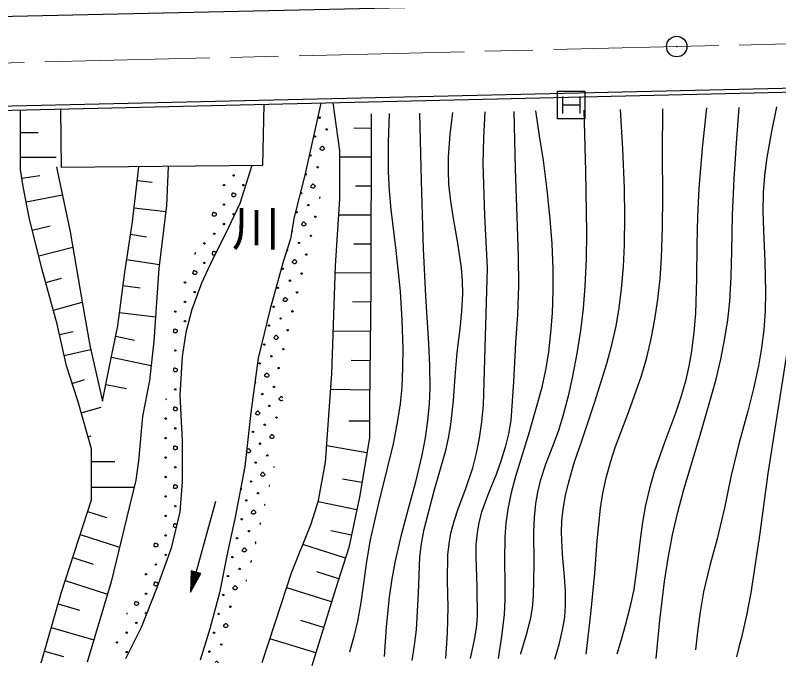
# Model space of a CAD drawing. Units: millimetres, scale not verified. Extents: x 40000 to 680000, y 20000 to 380000.
# Drawn here: x 223417 to 278919, y 253894 to 301164 of the extents above; entities that cross this region are included whole.
import ezdxf
from ezdxf.enums import TextEntityAlignment as Align

# ---------------------------------------------------------------- set-up
doc = ezdxf.new("R2010")
doc.units = ezdxf.units.MM
doc.header["$LTSCALE"] = 1000
doc.linetypes.add('CHAIN', pattern=[18.5, 12, -1.5, 3.5, -1.5])
for name, color, linetype, lineweight in [('M-BGD', 7, 'Continuous', 25), ('M-BMK', 2, 'CHAIN', 13), ('M-STR-STR1', 1, 'Continuous', 25)]:
    doc.layers.add(name, color=color, linetype=linetype, lineweight=lineweight)
doc.styles.add('ＭＳ ゴシック', font='')
doc.styles.get('ＭＳ ゴシック').set_extended_font_data('MS Gothic')

# ---------------------------------------------------------------- blocks, each defined once
blk = doc.blocks.new('BUHIN1')
at = {"color": 7, "linetype": 'Continuous', "lineweight": 25}
for radius in [746, 22.5]:
    blk.add_circle((0, 0), radius, dxfattribs=at)
blk = doc.blocks.new('BUHIN172')
at = {"color": 7, "linetype": 'Continuous', "lineweight": 25}
for p, q in [((-263, 844), (-844, -263)), ((-553, 290), (553, -290)), ((844, 263), (263, -844))]:
    blk.add_line(p, q, dxfattribs=at)
blk.add_lwpolyline([(-1350, -421), (-421, 1350), (1350, 421), (421, -1350)], close=True, dxfattribs=at)

msp = doc.modelspace()

# ---------------------------------------------------------------- linework, layer by layer
at = {"layer": 'M-BGD'}
for p, q in [((245624, 294773), (244479, 289549)), ((247021, 291301), (246539, 294794)), ((223801, 289954), (223797, 294265)), ((226777, 290100), (226728, 294333)), ((241484, 294677), (241390, 290258)), ((249286, 293999), (249258, 281382)), ((223798, 292651), (225080, 292652)), ((249284, 292947), (248039, 292950)), ((223800, 290853), (226394, 290855)), ((247021, 287832), (247021, 291301)), ((249279, 290845), (247021, 290850)), ((223987, 288713), (223801, 289954)), ((226407, 290140), (226593, 289333)), ((241390, 290258), (226777, 290100)), ((231930, 286164), (232396, 290160)), ((234535, 290184), (234412, 287343)), ((240624, 290249), (239752, 287478)), ((223894, 289333), (225198, 289529)), ((226593, 289333), (227400, 285424)), ((244479, 289549), (243691, 286485)), ((224421, 286479), (223987, 288713)), ((232280, 289161), (233380, 289033)), ((249274, 288742), (248148, 288744)), ((224204, 287596), (226846, 288109)), ((246702, 282948), (247021, 287832)), ((232047, 287163), (234358, 286894)), ((234412, 287343), (233854, 282751)), ((239752, 287478), (238701, 285290)), ((225352, 282755), (224421, 286479)), ((243691, 286485), (243429, 284909)), ((249270, 286639), (246944, 286644)), ((224654, 285548), (225948, 285871)), ((231372, 282503), (231930, 286164)), ((227400, 285424), (228269, 280335)), ((238701, 285290), (237738, 283364)), ((231791, 285249), (232953, 285071)), ((243429, 284909), (242904, 283245)), ((225119, 283686), (227591, 284304)), ((249265, 284536), (248036, 284539)), ((231511, 283418), (233891, 283055)), ((237738, 283364), (236950, 281700)), ((242904, 283245), (241941, 279831)), ((226469, 278722), (225352, 282755)), ((233854, 282751), (233482, 277476)), ((246428, 275118), (246702, 282948)), ((225631, 281747), (226776, 282064)), ((230875, 278593), (231372, 282503)), ((249260, 282434), (246684, 282439)), ((231248, 281525), (232496, 281367)), ((236950, 281700), (236250, 279774)), ((249258, 281382), (249167, 272865)), ((226190, 279730), (228274, 280307)), ((228269, 280335), (228827, 277170)), ((249247, 280318), (247929, 280332)), ((236250, 279774), (235812, 278111)), ((241941, 279831), (241065, 276242)), ((230999, 279570), (233606, 279239)), ((227152, 275681), (226469, 278722)), ((226640, 277962), (227625, 278183)), ((230255, 275552), (230875, 278593)), ((235812, 278111), (235550, 276360)), ((249224, 278188), (246536, 278217)), ((230720, 277833), (232090, 277553)), ((228827, 277170), (229758, 273132)), ((233482, 277476), (233171, 274621)), ((226981, 276441), (228896, 276871)), ((230410, 276313), (233291, 275724)), ((235550, 276360), (235375, 273558)), ((241065, 276242), (240540, 272302)), ((249201, 276059), (247831, 276074)), ((227959, 273137), (227152, 275681)), ((229758, 273132), (230255, 275552)), ((245972, 268683), (246428, 275118)), ((227555, 274409), (228445, 274691)), ((230006, 274342), (231504, 274035)), ((233171, 274621), (232675, 272015)), ((249178, 273930), (246346, 273960)), ((228951, 269657), (227959, 273137)), ((235375, 273558), (235550, 270232)), ((228207, 272267), (229653, 272679)), ((249167, 272865), (249167, 270446)), ((232675, 272015), (232365, 268788)), ((240540, 272302), (240102, 268362)), ((249167, 271655), (247675, 271655)), ((228703, 270527), (228944, 270596)), ((249167, 270446), (248436, 266135)), ((235550, 270232), (235550, 267255)), ((248984, 269368), (246055, 269864)), ((228951, 265938), (228951, 269657)), ((228951, 268727), (230654, 268727)), ((232365, 268788), (232178, 267376)), ((245470, 265898), (245972, 268683)), ((240102, 268362), (239402, 264685)), ((232178, 267376), (231496, 264584)), ((235550, 267255), (235375, 265066)), ((248619, 267213), (247206, 267452)), ((228951, 266868), (232054, 266868)), ((226779, 259247), (228951, 265938)), ((244922, 264210), (245470, 265898)), ((248436, 266135), (247660, 262475)), ((237962, 265840), (236163, 259240)), ((248242, 265220), (245442, 265814)), ((228680, 265102), (230043, 264659)), ((235375, 265066), (234762, 262440)), ((231496, 264584), (230379, 259992)), ((239402, 264685), (238876, 262234)), ((243507, 260650), (244922, 264210)), ((247854, 263390), (246352, 263709)), ((228137, 263429), (230990, 262503)), ((247421, 261722), (244325, 262707)), ((234762, 262440), (233711, 259551)), ((238876, 262234), (238264, 259201)), ((247660, 262475), (246702, 259463)), ((227594, 261756), (229083, 261273)), ((242777, 258413), (243507, 260650)), ((246942, 260216), (245341, 260725)), ((227051, 260083), (230110, 259090)), ((230379, 259992), (228641, 254158)), ((225290, 254096), (226779, 259247)), ((233711, 259551), (232573, 256662)), ((238264, 259201), (237563, 256574)), ((246413, 258535), (243148, 259552)), ((246702, 259463), (244968, 253894)), ((226531, 258388), (228083, 257940)), ((241362, 254123), (242777, 258413)), ((245835, 256679), (244189, 257191)), ((226035, 256672), (229124, 255778)), ((232573, 256662), (231435, 254386)), ((237563, 256574), (236863, 254298)), ((245257, 254822), (241934, 255857)), ((225538, 254955), (226926, 254553))]:
    msp.add_line(p, q, dxfattribs=at)
for points in [[(259652, 294181), (259752, 290005), (259911, 285818), (259985, 283659), (259999, 281503), (259919, 279430), (259778, 277349), (259637, 274533), (259436, 271725), (259262, 270743), (259029, 269770), (258727, 268772), (258366, 267789), (257809, 266426), (257311, 265047), (257120, 264310), (256988, 263561), (256910, 262691), (256891, 261800), (256973, 259621), (256994, 257464), (256916, 256625), (256777, 255781), (256633, 255096), (256477, 254413)], [(258546, 254413), (258790, 256008), (258974, 257606), (259035, 258732), (259035, 259870), (258997, 261560), (259020, 263247), (259108, 264260), (259257, 265267), (259504, 266474), (259810, 267671), (260797, 270898), (261725, 274133), (261990, 275395), (262197, 276679), (262362, 278092), (262467, 279523), (262521, 281128), (262515, 282742), (262445, 284553), (262314, 286359), (262093, 288488), (261810, 290619), (261538, 292415), (261249, 294209)], [(264750, 294271), (264872, 289836), (264935, 285387), (264909, 283428), (264824, 281472), (264693, 279858), (264503, 278249), (264243, 276588), (263923, 274928), (263609, 273480), (263234, 272038), (262883, 270920), (262474, 269818), (261997, 268580), (261577, 267322), (261375, 266504), (261232, 265672), (261132, 264658), (261092, 263634), (261111, 261281), (261071, 258949), (260985, 258099), (260839, 257248), (260538, 256048), (260174, 254847), (260156, 254789), (260138, 254732)], [(262639, 254369), (262972, 255541), (263244, 256719), (263358, 257474), (263412, 258246), (263407, 259311), (263341, 260383), (263208, 261980), (263136, 263571), (263163, 264426), (263251, 265275), (263422, 266265), (263653, 267249), (264081, 268709), (264569, 270158), (265531, 273008), (266432, 275868), (266790, 277206), (267091, 278567), (267322, 279913), (267495, 281282), (267630, 282880), (267705, 284484), (267731, 286541), (267698, 288593), (267580, 291458), (267420, 294318)], [(264913, 254732), (265261, 257663), (265549, 260611), (265725, 262977), (265961, 265341), (266132, 266443), (266364, 267541), (266681, 268680), (267059, 269815), (268028, 272374), (268941, 274958), (269323, 276298), (269646, 277653), (269920, 279069), (270138, 280505), (270303, 282017), (270408, 283533), (270478, 285740), (270488, 287960), (270480, 291167), (270484, 294372)], [(273663, 294427), (273361, 291502), (273118, 288565), (273018, 286533), (272977, 284498), (272948, 282001), (272858, 279499), (272752, 278127), (272585, 276763), (272394, 275659), (272145, 274569), (271806, 273401), (271405, 272240), (270606, 270123), (269864, 267985), (269519, 266784), (269230, 265560), (269007, 264323), (268841, 263065), (268638, 261246), (268374, 259440), (268096, 258133), (267757, 256827), (267455, 255778), (267141, 254731)], [(270006, 254413), (270280, 257210), (270614, 260003), (270874, 261710), (271194, 263404), (271578, 265064), (272022, 266711), (273212, 270659), (274347, 274633), (274709, 276164), (275011, 277704), (275212, 279026), (275354, 280354), (275464, 282177), (275515, 284017), (275562, 286650), (275668, 289278), (275842, 291871), (276050, 294470)], [(278760, 294517), (278366, 292597), (278033, 290672), (277884, 289485), (277796, 288295), (277774, 286921), (277813, 285534), (277920, 283292), (277968, 281037), (277928, 279676), (277827, 278310), (277667, 276993), (277447, 275687), (277087, 274040), (276665, 272394), (276021, 270016), (275436, 267626), (274970, 265364), (274444, 263106), (273920, 261185), (273456, 259253), (273206, 257809), (273016, 256353), (272943, 255707), (272871, 255050)], [(280838, 294554), (280764, 290800), (280629, 287041), (280490, 284727), (280291, 282419), (280015, 280069), (279678, 277724), (278891, 272798), (278138, 267858), (277547, 263517), (276896, 259185), (276579, 257557), (276204, 255944), (276024, 255238), (275841, 254533)], [(250589, 294021), (250529, 291909), (250530, 289790), (250592, 288414), (250714, 287042), (251085, 284065), (251396, 281083), (251520, 279027), (251585, 276955), (251577, 275543), (251509, 274136), (251390, 272925), (251211, 271712), (250879, 270028), (250487, 268353), (249828, 265701), (249229, 263041), (248954, 261458), (248739, 259864), (248546, 258488), (248295, 257125), (248026, 256010), (247724, 254891)], [(250270, 254573), (250416, 256725), (250623, 258876), (250807, 260200), (251051, 261513), (251502, 263415), (252015, 265319), (252533, 267247), (252994, 269197), (253234, 270453), (253416, 271724), (253522, 272903), (253570, 274098), (253558, 275696), (253485, 277300), (253260, 280748), (253096, 284195), (252945, 289125), (252819, 294061)], [(255197, 294103), (255017, 292496), (254897, 290880), (254880, 289885), (254923, 288891), (255060, 287651), (255259, 286403), (255576, 284612), (255834, 282809), (255907, 281867), (255920, 280924), (255855, 279662), (255729, 278388), (255527, 276653), (255384, 274905), (255249, 273160), (255053, 271416), (254888, 270424), (254664, 269439), (253847, 266580), (253089, 263707), (252919, 262758), (252808, 261801), (252712, 259158), (252556, 256514), (252413, 255395), (252248, 254267)], [(254727, 254413), (254836, 256273), (254886, 258143), (254850, 260059), (254875, 261962), (254950, 262741), (255085, 263519), (255322, 264408), (255619, 265286), (256176, 266771), (256680, 268285), (256952, 269350), (257167, 270436), (257341, 271630), (257455, 272831), (257612, 277824), (257748, 282814), (257560, 286605), (257432, 290398), (257488, 292266), (257587, 294145)], [(237927, 283741), (237891, 283736), (237854, 283738), (237815, 283739), (237787, 283754), (237762, 283778), (237751, 283824), (237766, 283894), (237776, 283953), (237783, 283987), (237798, 284005), (237817, 284020), (237845, 284025), (237888, 284002), (237921, 283988), (237947, 283979), (237974, 283975), (237997, 283961), (238010, 283951), (238019, 283932)], [(242842, 273188), (242834, 273179), (242805, 273161), (242778, 273152), (242730, 273156), (242691, 273170), (242660, 273188), (242626, 273207), (242607, 273234), (242597, 273267), (242608, 273313), (242654, 273367), (242690, 273416), (242711, 273442), (242733, 273451), (242757, 273456), (242784, 273448), (242812, 273407), (242834, 273379), (242854, 273360)], [(240509, 269479), (240501, 269458), (240487, 269426), (240455, 269392), (240426, 269374), (240399, 269366), (240351, 269369), (240312, 269383), (240280, 269401), (240247, 269421), (240228, 269447), (240224, 269460)], [(240231, 269529), (240275, 269580), (240310, 269629), (240332, 269655), (240353, 269664), (240378, 269669), (240405, 269661), (240433, 269620), (240455, 269593), (240474, 269573), (240496, 269557), (240510, 269534), (240518, 269519), (240516, 269498), (240509, 269479)], [(239839, 266731), (239831, 266710), (239817, 266678), (239784, 266644), (239773, 266637)], [(239808, 266822), (239826, 266809), (239840, 266786), (239847, 266771), (239846, 266750), (239839, 266731)], [(235113, 263947), (235103, 263943), (235062, 263937), (235026, 263939), (234987, 263940), (234958, 263955), (234934, 263979), (234923, 264025), (234938, 264095), (234948, 264154), (234955, 264188), (234969, 264206), (234989, 264221), (235017, 264226), (235060, 264203), (235092, 264189), (235119, 264180), (235145, 264176), (235164, 264165)], [(236203, 259389), (236240, 260735), (236855, 260567), (236204, 259392)], [(236473, 260380), (236403, 260123), (236437, 260390), (236510, 260370), (236403, 260123)], [(237963, 254133), (237998, 254180), (238020, 254207), (238041, 254216), (238066, 254221), (238093, 254213), (238120, 254172), (238143, 254144), (238162, 254125), (238184, 254109), (238190, 254099)]]:
    msp.add_lwpolyline(points, dxfattribs=at)
for points in [[(245871, 291462), (245863, 291441), (245849, 291409), (245816, 291375), (245787, 291357), (245760, 291349), (245713, 291352), (245674, 291366), (245642, 291384), (245608, 291404), (245590, 291430), (245579, 291463), (245591, 291509), (245636, 291563), (245672, 291612), (245694, 291638), (245715, 291647), (245740, 291652), (245767, 291644), (245794, 291603), (245817, 291576), (245836, 291556), (245858, 291540), (245872, 291517), (245879, 291502), (245878, 291481)], [(245201, 288714), (245193, 288693), (245179, 288661), (245146, 288627), (245117, 288609), (245090, 288601), (245042, 288605), (245003, 288618), (244972, 288636), (244938, 288656), (244920, 288682), (244909, 288715), (244920, 288761), (244966, 288816), (245002, 288864), (245023, 288890), (245045, 288900), (245069, 288904), (245096, 288896), (245124, 288855), (245146, 288828), (245166, 288808), (245188, 288792), (245202, 288769), (245209, 288754), (245208, 288733)], [(239436, 288154), (239438, 288132), (239441, 288097), (239427, 288052), (239410, 288023), (239390, 288003), (239346, 287984), (239305, 287979), (239268, 287980), (239229, 287982), (239201, 287997), (239176, 288021), (239165, 288067), (239181, 288137), (239190, 288196), (239197, 288229), (239212, 288247), (239232, 288263), (239259, 288268), (239303, 288245), (239335, 288230), (239362, 288222), (239388, 288218), (239411, 288204), (239425, 288194), (239433, 288175)], [(238022, 286740), (238024, 286718), (238026, 286683), (238013, 286638), (237996, 286609), (237975, 286589), (237931, 286570), (237891, 286564), (237854, 286566), (237815, 286568), (237787, 286582), (237762, 286607), (237751, 286653), (237766, 286722), (237776, 286782), (237783, 286815), (237798, 286833), (237817, 286849), (237845, 286854), (237888, 286831), (237921, 286816), (237947, 286808), (237974, 286804), (237997, 286790), (238010, 286780), (238019, 286761)], [(244530, 285966), (244523, 285945), (244508, 285913), (244476, 285879), (244447, 285862), (244420, 285853), (244372, 285857), (244333, 285870), (244302, 285889), (244268, 285908), (244249, 285934), (244239, 285967), (244250, 286013), (244296, 286068), (244332, 286116), (244353, 286143), (244375, 286152), (244399, 286156), (244426, 286148), (244454, 286108), (244476, 286080), (244496, 286060), (244517, 286044), (244532, 286021), (244539, 286006), (244538, 285985)], [(243860, 283218), (243853, 283197), (243838, 283165), (243806, 283131), (243777, 283114), (243750, 283105), (243702, 283109), (243663, 283122), (243631, 283141), (243598, 283160), (243579, 283186), (243569, 283219), (243580, 283265), (243626, 283320), (243661, 283368), (243683, 283395), (243704, 283404), (243729, 283408), (243756, 283400), (243784, 283360), (243806, 283332), (243826, 283312), (243847, 283296), (243861, 283273), (243869, 283258), (243867, 283238)], [(236607, 282497), (236610, 282475), (236612, 282440), (236599, 282395), (236581, 282366), (236561, 282346), (236517, 282328), (236476, 282322), (236440, 282323), (236401, 282325), (236372, 282340), (236348, 282364), (236337, 282410), (236352, 282480), (236362, 282539), (236369, 282573), (236384, 282591), (236403, 282606), (236431, 282611), (236474, 282588), (236507, 282574), (236533, 282565), (236560, 282561), (236583, 282547), (236596, 282537), (236605, 282518)], [(243190, 280470), (243182, 280450), (243168, 280417), (243136, 280384), (243107, 280366), (243079, 280357), (243032, 280361), (242993, 280375), (242961, 280393), (242927, 280412), (242909, 280438), (242898, 280471), (242910, 280517), (242955, 280572), (242991, 280620), (243013, 280647), (243034, 280656), (243059, 280661), (243086, 280653), (243114, 280612), (243136, 280584), (243155, 280565), (243177, 280549), (243191, 280526), (243198, 280511), (243197, 280490)], [(235193, 278255), (235196, 278233), (235198, 278198), (235185, 278153), (235167, 278124), (235147, 278103), (235103, 278085), (235062, 278079), (235026, 278081), (234987, 278082), (234958, 278097), (234934, 278121), (234923, 278168), (234938, 278237), (234948, 278296), (234955, 278330), (234969, 278348), (234989, 278363), (235017, 278369), (235060, 278345), (235092, 278331), (235119, 278322), (235145, 278318), (235169, 278304), (235182, 278294), (235190, 278275)], [(242520, 277722), (242512, 277702), (242498, 277670), (242465, 277636), (242436, 277618), (242409, 277609), (242362, 277613), (242323, 277627), (242291, 277645), (242257, 277664), (242239, 277691), (242228, 277723), (242240, 277770), (242285, 277824), (242321, 277872), (242343, 277899), (242364, 277908), (242389, 277913), (242415, 277905), (242443, 277864), (242465, 277836), (242485, 277817), (242507, 277801), (242521, 277778), (242528, 277763), (242527, 277742)], [(235193, 275426), (235196, 275404), (235198, 275369), (235185, 275324), (235167, 275295), (235147, 275275), (235103, 275256), (235062, 275251), (235026, 275252), (234987, 275254), (234958, 275269), (234934, 275293), (234923, 275339), (234938, 275409), (234948, 275468), (234955, 275501), (234969, 275520), (234989, 275535), (235017, 275540), (235060, 275517), (235092, 275503), (235119, 275494), (235145, 275490), (235169, 275476), (235182, 275466), (235190, 275447)], [(241850, 274974), (241842, 274954), (241828, 274922), (241795, 274888), (241766, 274870), (241739, 274861), (241691, 274865), (241652, 274879), (241621, 274897), (241587, 274916), (241568, 274943), (241558, 274976), (241569, 275022), (241615, 275076), (241651, 275125), (241672, 275151), (241694, 275160), (241718, 275165), (241745, 275157), (241773, 275116), (241795, 275089), (241815, 275069), (241836, 275053), (241851, 275030), (241858, 275015), (241857, 274994)], [(235193, 272598), (235196, 272576), (235198, 272541), (235185, 272496), (235167, 272467), (235147, 272447), (235103, 272428), (235062, 272422), (235026, 272424), (234987, 272425), (234958, 272440), (234934, 272465), (234923, 272511), (234938, 272580), (234948, 272640), (234955, 272673), (234969, 272691), (234989, 272706), (235017, 272712), (235060, 272688), (235092, 272674), (235119, 272666), (235145, 272661), (235169, 272648), (235182, 272638), (235190, 272618)], [(241179, 272226), (241172, 272206), (241157, 272174), (241125, 272140), (241096, 272122), (241069, 272114), (241021, 272117), (240982, 272131), (240950, 272149), (240917, 272168), (240898, 272195), (240888, 272228), (240899, 272274), (240945, 272328), (240981, 272377), (241002, 272403), (241024, 272412), (241048, 272417), (241075, 272409), (241103, 272368), (241125, 272341), (241145, 272321), (241166, 272305), (241181, 272282), (241188, 272267), (241186, 272246)], [(242218, 270517), (242210, 270497), (242196, 270465), (242164, 270431), (242135, 270413), (242108, 270404), (242060, 270408), (242021, 270422), (241989, 270440), (241956, 270459), (241937, 270486), (241927, 270519), (241938, 270565), (241984, 270619), (242019, 270668), (242041, 270694), (242062, 270703), (242087, 270708), (242114, 270700), (242142, 270659), (242164, 270632), (242183, 270612), (242205, 270596), (242219, 270573), (242227, 270558), (242225, 270537)], [(235193, 269769), (235196, 269748), (235198, 269713), (235185, 269667), (235167, 269638), (235147, 269618), (235103, 269600), (235062, 269594), (235026, 269595), (234987, 269597), (234958, 269612), (234934, 269636), (234923, 269682), (234938, 269752), (234948, 269811), (234955, 269845), (234969, 269863), (234989, 269878), (235017, 269883), (235060, 269860), (235092, 269846), (235119, 269837), (235145, 269833), (235169, 269819), (235182, 269809), (235190, 269790)], [(241548, 267770), (241540, 267749), (241526, 267717), (241494, 267683), (241465, 267665), (241437, 267657), (241390, 267660), (241351, 267674), (241319, 267692), (241285, 267712), (241267, 267738), (241256, 267771), (241268, 267817), (241313, 267871), (241349, 267920), (241371, 267946), (241392, 267955), (241417, 267960), (241444, 267952), (241472, 267911), (241494, 267884), (241513, 267864), (241535, 267848), (241549, 267825), (241556, 267810), (241555, 267789)], [(235193, 266941), (235196, 266919), (235198, 266884), (235185, 266839), (235167, 266810), (235147, 266790), (235103, 266771), (235062, 266765), (235026, 266767), (234987, 266769), (234958, 266783), (234934, 266808), (234923, 266854), (234938, 266923), (234948, 266983), (234955, 267016), (234969, 267034), (234989, 267050), (235017, 267055), (235060, 267032), (235092, 267017), (235119, 267009), (235145, 267005), (235169, 266991), (235182, 266981), (235190, 266962)], [(240878, 265022), (240870, 265001), (240856, 264969), (240823, 264935), (240794, 264917), (240767, 264909), (240720, 264913), (240681, 264926), (240649, 264944), (240615, 264964), (240597, 264990), (240586, 265023), (240598, 265069), (240643, 265124), (240679, 265172), (240701, 265198), (240722, 265208), (240747, 265212), (240773, 265204), (240801, 265163), (240823, 265136), (240843, 265116), (240865, 265100), (240879, 265077), (240886, 265062), (240885, 265041)], [(233779, 262698), (233782, 262677), (233784, 262642), (233770, 262596), (233753, 262567), (233733, 262547), (233689, 262529), (233648, 262523), (233611, 262524), (233573, 262526), (233544, 262541), (233520, 262565), (233508, 262611), (233524, 262681), (233533, 262740), (233540, 262774), (233555, 262792), (233575, 262807), (233602, 262812), (233646, 262789), (233678, 262775), (233705, 262766), (233731, 262762), (233755, 262748), (233768, 262738), (233776, 262719)], [(240208, 262274), (240200, 262253), (240186, 262221), (240153, 262187), (240124, 262169), (240097, 262161), (240049, 262165), (240010, 262178), (239979, 262197), (239945, 262216), (239926, 262242), (239916, 262275), (239927, 262321), (239973, 262376), (240009, 262424), (240030, 262451), (240052, 262460), (240076, 262464), (240103, 262456), (240131, 262416), (240153, 262388), (240173, 262368), (240194, 262352), (240209, 262329), (240216, 262314), (240215, 262293)], [(236163, 259240), (236919, 260589), (236196, 260786)], [(236244, 259537), (236279, 260666), (236786, 260528)], [(236283, 259682), (236319, 260597), (236717, 260489)], [(236323, 259830), (236358, 260528), (236648, 260449)], [(236363, 259975), (236398, 260459), (236579, 260410)], [(233779, 259870), (233782, 259848), (233784, 259813), (233770, 259768), (233753, 259739), (233733, 259719), (233689, 259700), (233648, 259694), (233611, 259696), (233573, 259697), (233544, 259712), (233520, 259737), (233508, 259783), (233524, 259852), (233533, 259912), (233540, 259945), (233555, 259963), (233575, 259979), (233602, 259984), (233646, 259961), (233678, 259946), (233705, 259938), (233731, 259933), (233755, 259920), (233768, 259910), (233776, 259891)], [(239537, 259526), (239530, 259505), (239515, 259473), (239483, 259439), (239454, 259422), (239427, 259413), (239379, 259417), (239340, 259430), (239308, 259449), (239275, 259468), (239256, 259494), (239246, 259527), (239257, 259573), (239303, 259628), (239339, 259676), (239360, 259703), (239382, 259712), (239406, 259716), (239433, 259708), (239461, 259668), (239483, 259640), (239503, 259620), (239524, 259604), (239539, 259581), (239546, 259566), (239544, 259545)], [(232365, 258456), (232367, 258434), (232369, 258399), (232356, 258354), (232339, 258325), (232319, 258304), (232275, 258286), (232234, 258280), (232197, 258282), (232158, 258283), (232130, 258298), (232105, 258322), (232094, 258369), (232110, 258438), (232119, 258498), (232126, 258531), (232141, 258549), (232161, 258564), (232188, 258570), (232232, 258546), (232264, 258532), (232290, 258523), (232317, 258519), (232340, 258505), (232354, 258495), (232362, 258476)], [(238867, 256778), (238859, 256758), (238845, 256725), (238813, 256692), (238784, 256674), (238757, 256665), (238709, 256669), (238670, 256683), (238638, 256701), (238605, 256720), (238586, 256746), (238576, 256779), (238587, 256825), (238633, 256880), (238668, 256928), (238690, 256955), (238711, 256964), (238736, 256969), (238763, 256961), (238791, 256920), (238813, 256892), (238832, 256872), (238854, 256856), (238868, 256834), (238876, 256818), (238874, 256798)]]:
    msp.add_lwpolyline(points, close=True, dxfattribs=at)
for centre in [(245542, 293723), (246061, 292868), (245206, 292349), (244871, 290975), (245391, 290120), (239292, 289531), (238585, 288824), (239999, 288824), (244201, 288227), (238585, 287409), (244721, 287373), (239292, 286702), (243866, 286853), (245240, 286518), (238585, 285995), (237878, 285288), (244905, 285144), (237171, 284581), (244050, 284625), (244570, 283770), (237171, 283167), (242861, 282731), (244235, 282396), (235757, 281752), (242526, 281357), (243380, 281877), (236464, 281045), (243900, 281022), (235757, 280338), (242191, 279983), (235049, 279631), (242710, 279129), (243564, 279648), (235757, 278924), (241855, 278609), (243229, 278274), (241520, 277236), (235049, 276803), (242040, 276381), (242894, 276900), (241185, 275862), (242559, 275526), (242224, 274153), (235049, 273974), (241370, 273633), (241889, 272779), (242408, 271924), (234342, 271853), (241554, 271405), (235049, 271146), (240699, 270885), (234342, 270439), (241219, 270031), (241738, 269176), (234342, 269025), (240884, 268657), (235049, 268317), (234342, 267610), (240548, 267283), (241068, 266428), (234342, 266196), (240213, 265909), (235049, 265489), (234342, 264782), (239878, 264535), (240398, 263680), (234342, 263368), (239543, 263161), (234342, 261953), (239208, 261787), (233635, 261246), (239727, 260933), (232928, 260539), (238873, 260413), (232928, 259125), (238538, 259039), (239057, 258185), (232928, 257711), (238203, 257665), (232221, 257004), (231514, 256297), (237868, 256291), (230807, 255590), (238387, 255437), (231514, 254882), (237533, 254917)]:
    msp.add_circle(centre, 49.8, dxfattribs=at)
for centre, start, end in [((244536, 289601), 193.5882, 141.7013), ((245575, 287892), 88.4943, 253.0122), ((243531, 285479), 252.564, 88.5114), ((236464, 283874), 249.5167, 69.5799), ((243196, 284105), 228.8717, 96.0491), ((235757, 277510), 124.8469, 218.0765), ((240850, 274488), 240.0158, 104.8046), ((234342, 273267), 285.7675, 68.5857), ((240029, 268137), 295.2389, 43.1963), ((242258, 268322), 128.8819, 204.7212), ((241922, 266948), 109.2532, 224.35), ((241587, 265574), 93.3186, 240.2845), ((241252, 264200), 78.6362, 254.9669), ((240917, 262826), 64.0765, 269.5266), ((240582, 261452), 64.6957, 265.4398), ((240247, 260078), 100.398, 229.7374), ((231514, 257711), 283.6318, 29.9755)]:
    msp.add_arc(centre, 49.8, start, end, dxfattribs=at)
at = {"layer": 'M-BMK'}
msp.add_line((170080, 296422), (302934, 299656), dxfattribs=at)
at = {"layer": 'M-STR-STR1'}
for p, q in [((168573, 299871), (299021, 302811)), ((169024, 293366), (298854, 296306)), ((298850, 296013), (169032, 292989))]:
    msp.add_line(p, q, dxfattribs=at)

# ---------------------------------------------------------------- block references
at = {"layer": 'M-BGD', "rotation": 27.68572}
for name, p in [('BUHIN1', (271504, 298891)), ('BUHIN172', (263830, 294646))]:
    msp.add_blockref(name, p, dxfattribs=at)

# ---------------------------------------------------------------- texts
at = {"layer": 'M-BGD', "style": 'ＭＳ ゴシック'}
msp.add_text('川', height=2566, dxfattribs=at).set_placement((239162, 283638), align=Align.BOTTOM_LEFT)

doc.saveas('drawing.dxf')
